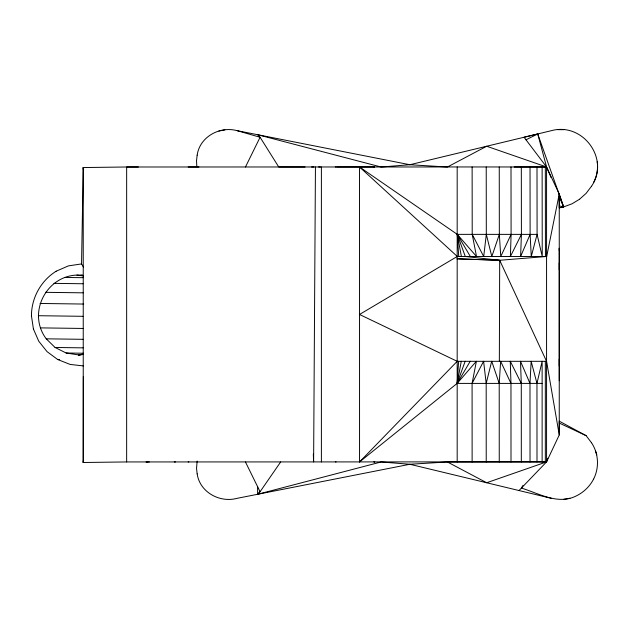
<?xml version="1.0" encoding="UTF-8"?>
<svg xmlns="http://www.w3.org/2000/svg" width="629" height="629" viewBox="0 0 629 629"><rect width="100%" height="100%" fill="white"/><g stroke="black" fill="none" stroke-linecap="round" stroke-linejoin="round"><path stroke-width="0.94" d="M545.327 361.313L545.335 461.883L126.649 461.945L83.232 462.496L83.24 167.55L126.657 166.992L374.672 166.968L374.003 166.968M83.626 460.577L83.232 462.496L83.343 376.653M126.649 461.945L126.657 166.992L138.404 167M257.623 486.681L257.615 494.284L381.135 461.961L409.888 464.265L447.4 461.961L546.57 461.883L559.252 434.946L559.275 421.171L586.118 435.653L591.48 442.714M321.388 461.938L321.388 166.984M457.181 461.898L457.181 166.952L336.774 167M519.035 490.541L546.57 461.883L546.57 166.992L537.74 133.946L524.067 137.24L546.57 166.992L559.252 194.015L563.608 206.902L571.934 203.843L579.521 199.267M559.26 250.484L559.26 248.227L559.267 320.932M456.843 258.881L499.685 260.28L546.687 256.483L559.252 194.015L559.252 434.946L546.57 361.313L499.685 260.28L465.295 256.498L457.291 256.443L359.536 314.469L457.197 361.321L546.57 361.313M542.127 461.89L542.127 361.313L536.962 383.399L537.001 461.89M499.347 361.093L499.685 260.28L458.69 258.826M315.443 166.984L313.612 461.938L313.321 454.099M83.46 267.105L81.542 263.921L83.24 167.55L83.641 169.468M511.007 166.968L511.094 234.373L510.394 256.514L521.41 234.373L521.323 166.968M521.41 234.373L520.608 256.498L465.295 256.498L457.267 234.358L359.529 167L359.552 461.938L457.141 383.407L476.405 361.243L472.088 383.407L472.127 461.898M305.081 167L278.757 166.992L260.084 137.264L257.615 134.708L381.135 167.023L409.888 164.727L551.413 130.659C582.824 122.01 610.216 159.019 591.48 186.294M530.027 461.89L529.988 383.399L531.151 361.29L536.962 383.399M499.253 461.89L499.214 383.407L500.637 361.25L510.968 383.407L511.007 461.89M542.088 383.399L457.141 383.407L458.604 361.298M83.232 462.496L83.358 460.538M31.45 315.829C31.434 297.863 40.932 280.723 56.17 271.209M197.16 155.135L196.531 160.615L196.783 166.119M486.225 166.96L486.311 234.365L483.709 256.522L472.214 234.358L472.127 166.96M83.083 339.322L46.239 338.827C25.679 311.512 48.952 271.288 82.808 275.353M470.24 361.25L457.141 383.407L461.277 361.274M197.16 461.081L196.531 468.393L197.16 473.865M486.225 461.89L486.186 383.407L491.697 361.243L499.214 383.407M197.16 155.143C199.794 136.737 219.773 125.942 237.078 130.659L409.888 164.735L447.4 167.023L486.665 146.243L546.57 166.992L551.114 177.63M547.78 458.187L546.57 461.883L486.665 482.75L447.4 461.961M499.253 166.968L499.34 234.365L491.815 256.522L486.311 234.365M457.141 383.407L465.177 361.258M593.556 479.18C599.421 467.701 598.682 453.415 591.472 442.706M457.181 166.952L530.027 166.976L530.113 234.381L520.608 256.498L546.687 256.483M593.627 182.41C596.992 176.065 598.116 168.808 597.243 161.7M511.094 234.373L500.755 256.514L499.34 234.365M245.452 167.023L260.084 137.264L237.078 130.659M472.088 383.407L483.591 361.243L486.186 383.407M522.88 485.541L521.41 488.08C538.652 493.301 557.679 505.032 575.842 496.139C583.405 492.586 589.68 486.579 593.556 479.172M591.472 186.286L586.118 193.347L579.513 199.267M280.676 461.945L260.084 491.729L257.615 494.292L260.084 491.729L245.452 461.953M359.552 461.938L457.197 361.321M526.001 139.803L537.74 133.946L563.608 206.902L559.275 207.829L559.252 194.015M56.17 271.209L68.372 265.894L81.542 263.921M559.275 207.829L563.608 206.902L560.581 199.802M218.861 131.013L224.883 129.857M563.812 499.316L569.96 498.239M55.069 347.475L66.124 353.003L78.342 354.89L83.044 354.127M78.342 354.89L82.918 354.355L78.342 354.89L81.251 354.921M311.544 166.992L313.965 166.976M335.343 166.976L336.02 166.968M335.391 461.914L336.067 461.914M530.027 166.976L546.57 166.992L514.168 167M188.173 167L198.937 167M458.722 256.467L457.267 234.358L537.087 234.381L542.237 256.475L542.127 166.984M147.123 461.961L146.203 461.961L149.34 461.961M174.327 461.953L175.475 461.953M188.181 461.938L188.834 461.938M557.577 129.645L563.82 129.684M318.628 166.976L320.397 166.992M80.811 275.188L82.745 275.211M64.787 277.444L83.209 277.696M53.929 283.364L83.02 283.758M45.414 292.328L83.225 292.831M40.044 303.461L83.673 304.051M38.345 315.711L82.949 316.308M40.476 327.882L83.138 328.456M83.185 347.853L55.069 347.475L46.239 338.819M66.124 353.003L83.578 353.239M33.423 328.998L38.739 341.209L47.026 351.627L57.734 359.544L59.676 359.568M76.927 275.132L83.539 275.95M83.358 365.929L70.126 364.419L57.734 359.544M559.267 205.927L563.608 206.902M551.413 498.341L409.888 464.273L237.078 498.333C219.78 503.066 199.786 492.255 197.16 473.857M559.267 423.065L586.11 435.645M359.529 167L457.291 256.443M461.395 256.483L457.267 234.358L476.523 256.514L472.214 234.358M457.267 234.358L470.358 256.506M521.323 461.89L521.284 383.399L510.276 361.258L510.968 383.407M529.988 383.399L520.49 361.274L521.284 383.399M595.411 450.647L596.795 454.853M31.45 315.829L33.423 328.998M83.24 167.55L83.343 169.5M530.113 234.381L531.269 256.49L537.087 234.381L537.001 166.976M559.26 262.953L559.267 269.857M559.252 321.521L559.26 380.749M559.26 359.12L559.26 366.031M545.335 166.984L545.445 256.475M374.719 461.906L374.043 461.906L374.719 461.906"/></g></svg>
